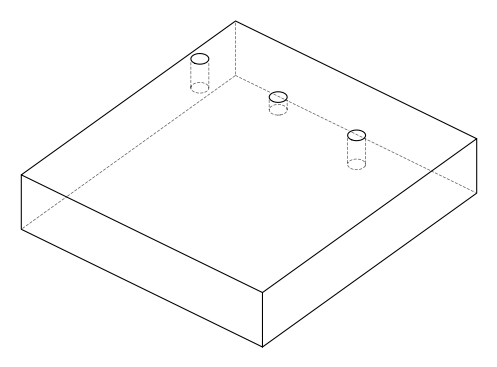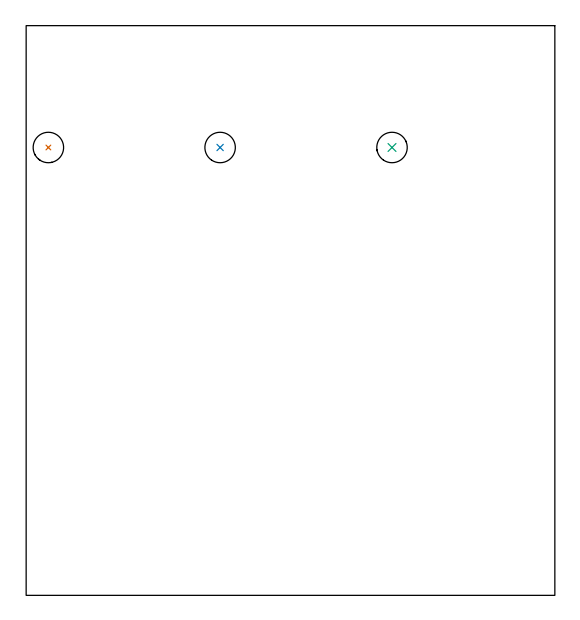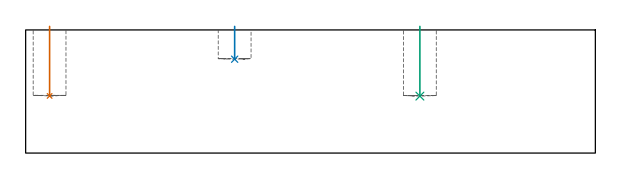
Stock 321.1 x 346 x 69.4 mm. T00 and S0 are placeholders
(PLAN: 3 operations, 0 tool changes, 0.4 min)
(1 INDEXABLE_INSERT_DRILL_BLIND_HOLE_FROM_SOLID | STEP1POCKET | NXT0302_008 | 0.16 min | 9928 mm3)
(2 INDEXABLE_INSERT_DRILL_BLIND_HOLE_FROM_SOLID_1 | STEP1POCKET_1 | NXT0302_008 | 0.08 min | 4372 mm3)
(3 INDEXABLE_INSERT_DRILL_BLIND_HOLE_FROM_SOLID_2 | STEP1POCKET_2 | NXT0302_008 | 0.16 min | 9954 mm3)
(TOOL NXT0302_008 | Index. Insert Drill 18.5mm [880-D1850L25-05] | D18.5 PA176 FL93 Z2)
(OP 1 INDEXABLE_INSERT_DRILL_BLIND_HOLE_FROM_SOLID)
G17 G21 G94 G90
T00 M6
G54
G17 G0 G90 X13.5 Y272. S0 M3
G43 Z79.4 H1
G94 G81 G98 Z32.2 F250. R71.4
G80
M5
M2
(OP 2 INDEXABLE_INSERT_DRILL_BLIND_HOLE_FROM_SOLID_1)
G17 G21 G94 G90
T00 M6
G54
G17 G0 G90 X117.8 Y272. S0 M3
G43 Z79.4 H1
G94 G81 G98 Z52.9 F250. R71.4
G80
M5
M2
(OP 3 INDEXABLE_INSERT_DRILL_BLIND_HOLE_FROM_SOLID_2)
G17 G21 G94 G90
T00 M6
G54
G17 G0 G90 X222.2 Y272. S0 M3
G43 Z79.4 H1
G94 G81 G98 Z32.1 F250. R71.4
G80
M5
M2
